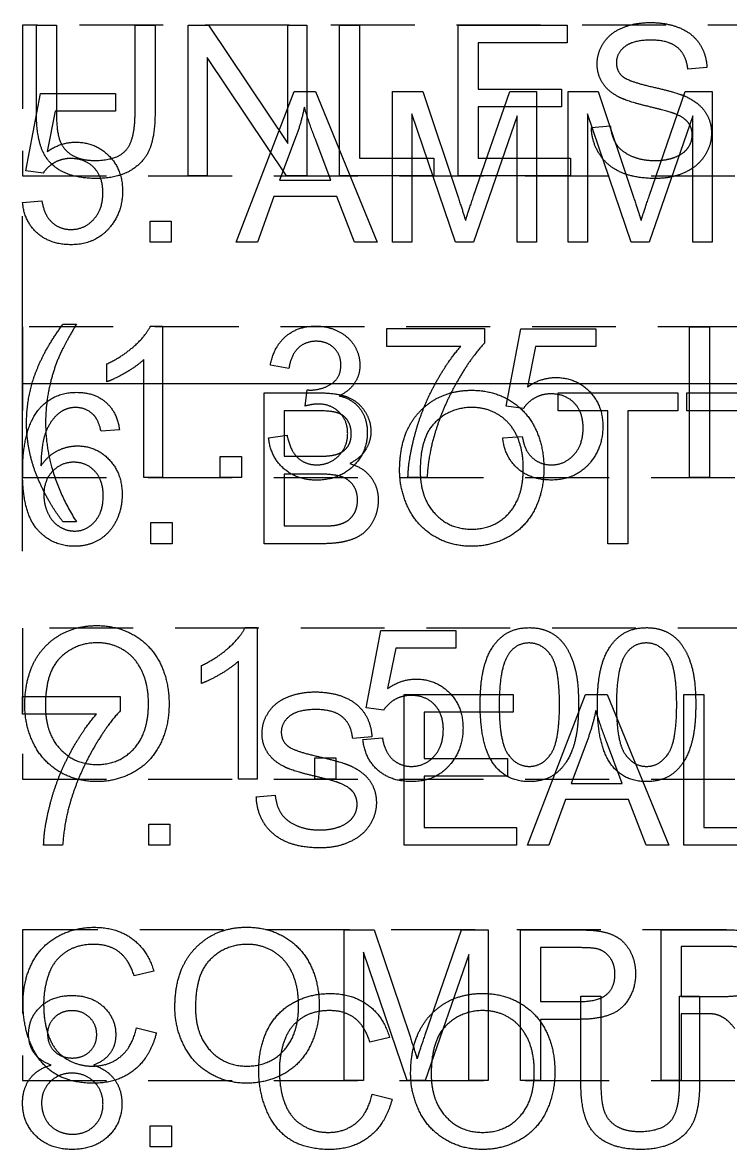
# Model space of a CAD drawing. Header units: millimetres. Extents: x 0 to 340, y 0 to 220.
# Drawn here: x 20 to 24.22, y 21.99 to 28.72 of the extents above; entities that cross this region are included whole.
import ezdxf

# ---------------------------------------------------------------- set-up
doc = ezdxf.new("R2010")
doc.units = ezdxf.units.MM
doc.linetypes.add('DASHED', pattern=[0.75, 0.5, -0.25])
doc.layers.get('0').update_dxf_attribs({"linetype": 'CONTINUOUS'})

msp = doc.modelspace()

# ---------------------------------------------------------------- linework, layer by layer
at = {"linetype": 'DASHED'}
for p, q in [((44.84, 28.7), (20, 28.7)), ((20, 28.7), (20, 27.8)), ((20, 27.8), (44.84, 27.8)), ((47.54, 26.9), (20, 26.9)), ((20, 26.9), (20, 26)), ((20, 26), (47.54, 26)), ((62.66, 25.1), (20, 25.1)), ((20, 25.1), (20, 24.2)), ((20, 24.2), (62.66, 24.2)), ((63.2, 23.3), (20, 23.3)), ((20, 23.3), (20, 22.4)), ((20, 22.4), (63.2, 22.4))]:
    msp.add_line(p, q, dxfattribs=at)
for p, q in [((20.0829, 28.18), (20.0829, 28.7)), ((20.0829, 28.7), (20.202, 28.7)), ((20.202, 28.7), (20.202, 28.1806)), ((20.6716, 28.7), (20.7907, 28.7)), ((20.6716, 28.1806), (20.6716, 28.7)), ((20.7907, 28.7), (20.7907, 28.18)), ((20.9878, 27.8), (20.9878, 28.7)), ((20.9878, 28.7), (21.11, 28.7)), ((21.11, 28.7), (21.5827, 27.9934)), ((21.5827, 27.9934), (21.5827, 28.7)), ((21.5827, 28.7), (21.6969, 28.7)), ((21.6969, 28.7), (21.6969, 27.8)), ((21.8921, 27.8), (21.8921, 28.7)), ((21.8921, 28.7), (22.0112, 28.7)), ((22.0112, 28.7), (22.0112, 27.9062)), ((22.5987, 27.8), (22.5987, 28.7)), ((22.5987, 28.7), (23.2495, 28.7)), ((23.2495, 28.7), (23.2495, 28.5938)), ((23.2495, 28.5938), (22.7178, 28.5938)), ((22.7178, 28.5938), (22.7178, 28.3181)), ((21.5747, 27.8), (21.102, 28.5072)), ((21.102, 28.5072), (21.102, 27.8)), ((24.0838, 28.4465), (23.9696, 28.4379)), ((22.7178, 28.3181), (23.2157, 28.3181)), ((23.2157, 28.3181), (23.2157, 28.2126)), ((20.0196, 27.8301), (20.1068, 28.2924)), ((20.1068, 28.2924), (20.5544, 28.2924)), ((20.5544, 28.2924), (20.5544, 28.1868)), ((21.2745, 27.4046), (21.6201, 28.3046)), ((21.6201, 28.3046), (21.7484, 28.3046)), ((21.7484, 28.3046), (22.1168, 27.4046)), ((22.2083, 27.4046), (22.2083, 28.3046)), ((22.2083, 28.3046), (22.3875, 28.3046)), ((22.3875, 28.3046), (22.6005, 27.6674)), ((22.6914, 27.6784), (22.9069, 28.3046)), ((22.9069, 28.3046), (23.0671, 28.3046)), ((23.0671, 28.3046), (23.0671, 27.4046)), ((23.2556, 27.4046), (23.2556, 28.3046)), ((23.2556, 28.3046), (23.4349, 28.3046)), ((23.4349, 28.3046), (23.6479, 27.6674)), ((23.7387, 27.6784), (23.9542, 28.3046)), ((23.9542, 28.3046), (24.1145, 28.3046)), ((24.1145, 28.3046), (24.1145, 27.4046)), ((20.1952, 28.1868), (20.1467, 27.9449)), ((20.5544, 28.1868), (20.1952, 28.1868)), ((23.2157, 28.2126), (22.7178, 28.2126)), ((22.7178, 28.2126), (22.7178, 27.9062)), ((22.5834, 27.4046), (22.3231, 28.1708)), ((22.3231, 28.1708), (22.3231, 27.4046)), ((22.9523, 28.1579), (22.6908, 27.4046)), ((22.9523, 27.4046), (22.9523, 28.1579)), ((23.6307, 27.4046), (23.3704, 28.1708)), ((23.3704, 28.1708), (23.3704, 27.4046)), ((23.9997, 28.1579), (23.7381, 27.4046)), ((23.9997, 27.4046), (23.9997, 28.1579)), ((23.3943, 28.0892), (23.5067, 28.099)), ((21.633, 28.0382), (21.5342, 27.7742)), ((21.8393, 27.7742), (21.7454, 28.0235)), ((22.0112, 27.9062), (22.4544, 27.9062)), ((22.4544, 27.9062), (22.4544, 27.8)), ((22.7178, 27.9062), (23.2703, 27.9062)), ((23.2703, 27.9062), (23.2703, 27.8)), ((20.1234, 27.8166), (20.0196, 27.8301)), ((21.102, 27.8), (20.9878, 27.8)), ((21.6969, 27.8), (21.5747, 27.8)), ((22.4544, 27.8), (21.8921, 27.8)), ((23.2703, 27.8), (22.5987, 27.8)), ((21.5342, 27.7742), (21.8393, 27.7742)), ((20, 27.6404), (20.116, 27.6502)), ((21.4998, 27.6772), (21.401, 27.4046)), ((21.8761, 27.6772), (21.4998, 27.6772)), ((21.9811, 27.4046), (21.8761, 27.6772)), ((20, 25.56), (20, 27.56)), ((20.7613, 27.4046), (20.7613, 27.5305)), ((20.7613, 27.5305), (20.8871, 27.5305)), ((20.8871, 27.5305), (20.8871, 27.4046)), ((20.8871, 27.4046), (20.7613, 27.4046)), ((21.401, 27.4046), (21.2745, 27.4046)), ((22.1168, 27.4046), (21.9811, 27.4046)), ((22.3231, 27.4046), (22.2083, 27.4046)), ((22.6908, 27.4046), (22.5834, 27.4046)), ((23.0671, 27.4046), (22.9523, 27.4046)), ((23.3704, 27.4046), (23.2556, 27.4046)), ((23.7381, 27.4046), (23.6307, 27.4046)), ((24.1145, 27.4046), (23.9997, 27.4046)), ((20.2419, 26.9153), (20.3211, 26.9153)), ((20.7637, 26.9037), (20.8349, 26.9037)), ((20.8349, 26.9037), (20.8349, 26)), ((22.1739, 26.7821), (22.1739, 26.8883)), ((22.1739, 26.8883), (22.7565, 26.8883)), ((22.7565, 26.8883), (22.7565, 26.8024)), ((22.8854, 26.4254), (22.9726, 26.8877)), ((22.9726, 26.8877), (23.4201, 26.8877)), ((23.4201, 26.8877), (23.4201, 26.7821)), ((23.9794, 26), (23.9794, 26.9)), ((23.9794, 26.9), (24.0985, 26.9)), ((24.0985, 26.9), (24.0985, 26)), ((22.6147, 26.7821), (22.1739, 26.7821)), ((23.061, 26.7821), (23.0125, 26.5402)), ((23.4201, 26.7821), (23.061, 26.7821)), ((20.7244, 26), (20.7244, 26.7042)), ((20.5034, 26.5709), (20.5034, 26.6778)), ((21.5894, 26.6508), (21.4789, 26.6704)), ((20, 26.56), (80, 26.56)), ((21.4427, 25.6046), (21.4427, 26.5046)), ((21.4427, 26.5046), (21.7804, 26.5046)), ((21.6858, 26.4261), (21.6981, 26.5231)), ((23.1967, 26.3984), (23.1967, 26.5046)), ((23.1967, 26.5046), (23.91, 26.5046)), ((23.91, 26.5046), (23.91, 26.3984)), ((23.9647, 26.3984), (23.9647, 26.5046)), ((23.9647, 26.5046), (24.678, 26.5046)), ((21.7417, 26.3984), (21.5618, 26.3984)), ((21.5618, 26.3984), (21.5618, 26.1265)), ((22.9892, 26.4119), (22.8854, 26.4254)), ((23.4932, 26.3984), (23.1967, 26.3984)), ((23.4932, 25.6046), (23.4932, 26.3984)), ((23.91, 26.3984), (23.6123, 26.3984)), ((23.6123, 26.3984), (23.6123, 25.6046)), ((24.2612, 26.3984), (23.9647, 26.3984)), ((20.5783, 26.2842), (20.4684, 26.2756)), ((21.4679, 26.2376), (21.5784, 26.2523)), ((22.8658, 26.2357), (22.9818, 26.2456)), ((21.1799, 26), (21.1799, 26.1259)), ((21.1799, 26.1259), (21.3058, 26.1259)), ((21.3058, 26.1259), (21.3058, 26)), ((21.5618, 26.1265), (21.7564, 26.1265)), ((20.8349, 26), (20.7244, 26)), ((21.3058, 26), (21.1799, 26)), ((21.7699, 26.0203), (21.5618, 26.0203)), ((21.5618, 26.0203), (21.5618, 25.7108)), ((22.4133, 26), (22.2997, 26)), ((24.0985, 26), (23.9794, 26)), ((20.3211, 25.7354), (20.2419, 25.7354)), ((20.7662, 25.6046), (20.7662, 25.7305)), ((20.7662, 25.7305), (20.892, 25.7305)), ((20.892, 25.7305), (20.892, 25.6046)), ((21.5618, 25.7108), (21.7859, 25.7108)), ((20.892, 25.6046), (20.7662, 25.6046)), ((21.7859, 25.6046), (21.4427, 25.6046)), ((23.6123, 25.6046), (23.4932, 25.6046)), ((21.3279, 25.1037), (21.3991, 25.1037)), ((21.3991, 25.1037), (21.3991, 24.2)), ((22.0511, 24.6254), (22.1383, 25.0877)), ((22.1383, 25.0877), (22.5858, 25.0877)), ((22.5858, 25.0877), (22.5858, 24.9821)), ((22.2267, 24.9821), (22.1782, 24.7402)), ((22.5858, 24.9821), (22.2267, 24.9821)), ((21.2886, 24.2), (21.2886, 24.9042)), ((21.0676, 24.7709), (21.0676, 24.8778)), ((20, 24.5868), (20, 24.693)), ((20, 24.693), (20.5826, 24.693)), ((20.5826, 24.693), (20.5826, 24.607)), ((22.2764, 23.8046), (22.2764, 24.7046)), ((22.2764, 24.7046), (22.9271, 24.7046)), ((22.9271, 24.7046), (22.9271, 24.5984)), ((23.0137, 23.8046), (23.3593, 24.7046)), ((23.3593, 24.7046), (23.4877, 24.7046)), ((23.4877, 24.7046), (23.856, 23.8046)), ((23.9462, 23.8046), (23.9462, 24.7046)), ((23.9462, 24.7046), (24.0653, 24.7046)), ((24.0653, 24.7046), (24.0653, 23.9108)), ((22.1548, 24.6119), (22.0511, 24.6254)), ((20.4408, 24.5868), (20, 24.5868)), ((22.9271, 24.5984), (22.3955, 24.5984)), ((22.3955, 24.5984), (22.3955, 24.3228)), ((22.0842, 24.4511), (21.9701, 24.4425)), ((22.0314, 24.4357), (22.1475, 24.4456)), ((23.3722, 24.4382), (23.2734, 24.1742)), ((23.5785, 24.1742), (23.4846, 24.4235)), ((21.7441, 24.2), (21.7441, 24.3259)), ((21.7441, 24.3259), (21.87, 24.3259)), ((21.87, 24.3259), (21.87, 24.2)), ((22.3955, 24.3228), (22.8934, 24.3228)), ((22.8934, 24.3228), (22.8934, 24.2172)), ((22.8934, 24.2172), (22.3955, 24.2172)), ((22.3955, 24.2172), (22.3955, 23.9108)), ((21.3991, 24.2), (21.2886, 24.2)), ((21.87, 24.2), (21.7441, 24.2)), ((23.2734, 24.1742), (23.5785, 24.1742)), ((21.3948, 24.0938), (21.5072, 24.1036)), ((23.239, 24.0772), (23.1402, 23.8046)), ((23.6153, 24.0772), (23.239, 24.0772)), ((23.7203, 23.8046), (23.6153, 24.0772)), ((20.7539, 23.8046), (20.7539, 23.9305)), ((20.7539, 23.9305), (20.8797, 23.9305)), ((20.8797, 23.9305), (20.8797, 23.8046)), ((22.3955, 23.9108), (22.948, 23.9108)), ((22.948, 23.9108), (22.948, 23.8046)), ((24.0653, 23.9108), (24.5086, 23.9108)), ((20.2394, 23.8046), (20.1259, 23.8046)), ((20.8797, 23.8046), (20.7539, 23.8046)), ((22.948, 23.8046), (22.2764, 23.8046)), ((23.1402, 23.8046), (23.0137, 23.8046)), ((23.856, 23.8046), (23.7203, 23.8046)), ((24.5086, 23.8046), (23.9462, 23.8046)), ((21.9197, 22.4), (21.9197, 23.3)), ((21.9197, 23.3), (22.099, 23.3)), ((22.099, 23.3), (22.312, 22.6628)), ((22.4029, 22.6738), (22.6183, 23.3)), ((22.6183, 23.3), (22.7786, 23.3)), ((22.7786, 23.3), (22.7786, 22.4)), ((22.9707, 22.4), (22.9707, 23.3)), ((22.9707, 23.3), (23.3102, 23.3)), ((23.8112, 22.4), (23.8112, 23.3)), ((23.8112, 23.3), (24.2102, 23.3)), ((22.2948, 22.4), (22.0345, 23.1662)), ((22.0345, 23.1662), (22.0345, 22.4)), ((22.6638, 23.1533), (22.4023, 22.4)), ((22.6638, 22.4), (22.6638, 23.1533)), ((23.3201, 23.1938), (23.0898, 23.1938)), ((23.0898, 23.1938), (23.0898, 22.8721)), ((24.2151, 23.2005), (23.9303, 23.2005)), ((23.9303, 23.2005), (23.9303, 22.9028)), ((20.7834, 23.0532), (20.6661, 23.0256)), ((23.0898, 22.8721), (23.3225, 22.8721)), ((23.3317, 22.3847), (23.3317, 22.9046)), ((23.3317, 22.9046), (23.4508, 22.9046)), ((23.4508, 22.9046), (23.4508, 22.3853)), ((23.9205, 22.9046), (24.0396, 22.9046)), ((23.9205, 22.3853), (23.9205, 22.9046)), ((23.9303, 22.9028), (24.1863, 22.9028)), ((24.0396, 22.9046), (24.0396, 22.3847)), ((23.3207, 22.7659), (23.0898, 22.7659)), ((23.0898, 22.7659), (23.0898, 22.4)), ((24.0684, 22.7997), (23.9303, 22.7997)), ((23.9303, 22.7997), (23.9303, 22.4)), ((20.6796, 22.7156), (20.7987, 22.6855)), ((22.1898, 22.6578), (22.0726, 22.6302)), ((22.0345, 22.4), (21.9197, 22.4)), ((22.4023, 22.4), (22.2948, 22.4)), ((22.7786, 22.4), (22.6638, 22.4)), ((23.0898, 22.4), (22.9707, 22.4)), ((23.9303, 22.4), (23.8112, 22.4)), ((22.0861, 22.3202), (22.2052, 22.2901)), ((20.7625, 22.0046), (20.7625, 22.1305)), ((20.7625, 22.1305), (20.8883, 22.1305)), ((20.8883, 22.1305), (20.8883, 22.0046)), ((20.8883, 22.0046), (20.7625, 22.0046))]:
    msp.add_line(p, q)
for points in [[(23.4674, 28.5947), (23.5061, 28.654), (23.5804, 28.6847)], [(23.5804, 28.6847), (23.6546, 28.7153), (23.7455, 28.7153)], [(23.7455, 28.7153), (23.8456, 28.7153), (23.922, 28.6831)], [(23.922, 28.6831), (23.9984, 28.6509), (24.0396, 28.5883)], [(23.4287, 28.4673), (23.4287, 28.5355), (23.4674, 28.5947)], [(23.7504, 28.6104), (23.6424, 28.6104), (23.5929, 28.5708)], [(23.9073, 28.5668), (23.8542, 28.6104), (23.7504, 28.6104)], [(24.0396, 28.5883), (24.0807, 28.5256), (24.0838, 28.4465)], [(23.5929, 28.5708), (23.5435, 28.5312), (23.5435, 28.4753)], [(23.9696, 28.4379), (23.9604, 28.5232), (23.9073, 28.5668)], [(23.4603, 28.3553), (23.4287, 28.4053), (23.4287, 28.4673)], [(23.5435, 28.4753), (23.5435, 28.4268), (23.5785, 28.3955)], [(23.5785, 28.3955), (23.6129, 28.3642), (23.7581, 28.3313)], [(23.5564, 28.2715), (23.492, 28.3053), (23.4603, 28.3553)], [(23.7581, 28.3313), (23.9033, 28.2985), (23.9573, 28.2739)], [(23.7302, 28.2153), (23.6061, 28.2451), (23.5564, 28.2715)], [(23.9573, 28.2739), (24.0359, 28.2377), (24.0733, 28.1822)], [(21.6815, 28.2101), (21.6643, 28.1235), (21.633, 28.0382)], [(21.7454, 28.0235), (21.7024, 28.137), (21.6815, 28.2101)], [(23.8904, 28.1714), (23.8542, 28.1855), (23.7302, 28.2153)], [(20.1173, 27.9544), (20.0829, 28.037), (20.0829, 28.18)], [(20.202, 28.1806), (20.202, 28.0634), (20.2238, 28.0078)], [(20.6158, 27.9516), (20.6716, 28.0112), (20.6716, 28.1806)], [(20.7907, 28.18), (20.7907, 28.0443), (20.76, 27.9645)], [(23.9714, 28.1183), (23.9469, 28.1499), (23.8904, 28.1714)], [(23.996, 28.0443), (23.996, 28.0867), (23.9714, 28.1183)], [(24.0733, 28.1822), (24.1108, 28.1266), (24.1108, 28.0542)], [(23.4438, 27.9274), (23.3968, 27.9989), (23.3943, 28.0892)], [(23.5067, 28.099), (23.5147, 28.0314), (23.5438, 27.9882)], [(24.1108, 28.0542), (24.1108, 27.9823), (24.0696, 27.9188)], [(20.1467, 27.9449), (20.2278, 28.0014), (20.3168, 28.0014)], [(20.2238, 28.0078), (20.2456, 27.9523), (20.2987, 27.9222)], [(20.3168, 28.0014), (20.4347, 28.0014), (20.5157, 27.9197)], [(23.5438, 27.9882), (23.573, 27.9449), (23.6344, 27.9182)], [(23.9705, 27.9673), (23.996, 28.0026), (23.996, 28.0443)], [(20.2321, 27.8282), (20.1516, 27.8718), (20.1173, 27.9544)], [(20.2987, 27.9222), (20.3518, 27.8921), (20.4285, 27.8921)], [(20.4285, 27.8921), (20.5599, 27.8921), (20.6158, 27.9516)], [(20.5157, 27.9197), (20.5967, 27.8381), (20.5967, 27.7098)], [(20.76, 27.9645), (20.7293, 27.8847), (20.6492, 27.8347)], [(23.5733, 27.8203), (23.4907, 27.8559), (23.4438, 27.9274)], [(23.6344, 27.9182), (23.6958, 27.8915), (23.7725, 27.8915)], [(23.8928, 27.9117), (23.945, 27.932), (23.9705, 27.9673)], [(24.0696, 27.9188), (24.0285, 27.8553), (23.9515, 27.82)], [(20.1909, 27.8795), (20.148, 27.8553), (20.1234, 27.8166)], [(20.2873, 27.9038), (20.2339, 27.9038), (20.1909, 27.8795)], [(20.4264, 27.8491), (20.3733, 27.9038), (20.2873, 27.9038)], [(20.4795, 27.6999), (20.4795, 27.7945), (20.4264, 27.8491)], [(23.7725, 27.8915), (23.8407, 27.8915), (23.8928, 27.9117)], [(20.4389, 27.7847), (20.3125, 27.7847), (20.2321, 27.8282)], [(20.6492, 27.8347), (20.5691, 27.7847), (20.4389, 27.7847)], [(23.778, 27.7847), (23.6559, 27.7847), (23.5733, 27.8203)], [(23.9515, 27.82), (23.8744, 27.7847), (23.778, 27.7847)], [(20.116, 27.6502), (20.1289, 27.5655), (20.1759, 27.5228)], [(20.4242, 27.5403), (20.4795, 27.6005), (20.4795, 27.6999)], [(20.5967, 27.7098), (20.5967, 27.5876), (20.5255, 27.4986)], [(22.6005, 27.6674), (22.63, 27.5784), (22.6435, 27.5342)], [(22.6435, 27.5342), (22.6589, 27.5833), (22.6914, 27.6784)], [(23.6479, 27.6674), (23.6774, 27.5784), (23.6909, 27.5342)], [(23.6909, 27.5342), (23.7062, 27.5833), (23.7387, 27.6784)], [(20.0887, 27.458), (20.0111, 27.5268), (20, 27.6404)], [(20.1759, 27.5228), (20.2229, 27.4802), (20.2892, 27.4802)], [(20.2892, 27.4802), (20.369, 27.4802), (20.4242, 27.5403)], [(20.2892, 27.3893), (20.1664, 27.3893), (20.0887, 27.458)], [(20.5255, 27.4986), (20.4389, 27.3893), (20.2892, 27.3893)], [(20.0712, 26.6059), (20.1265, 26.7613), (20.2419, 26.9153)], [(20.3211, 26.9153), (20.2468, 26.7877), (20.2229, 26.733)], [(20.6655, 26.7834), (20.7349, 26.8454), (20.7637, 26.9037)], [(21.4789, 26.6704), (21.4992, 26.7815), (21.571, 26.8426)], [(21.571, 26.8426), (21.6428, 26.9037), (21.7497, 26.9037)], [(21.7497, 26.9037), (21.8233, 26.9037), (21.8853, 26.8721)], [(21.8853, 26.8721), (21.9473, 26.8405), (21.9802, 26.7858)], [(20.5034, 26.6778), (20.5961, 26.7214), (20.6655, 26.7834)], [(21.6447, 26.7723), (21.6017, 26.7318), (21.5894, 26.6508)], [(21.7521, 26.8128), (21.6877, 26.8128), (21.6447, 26.7723)], [(21.8583, 26.7729), (21.8172, 26.8128), (21.7521, 26.8128)], [(21.8995, 26.6722), (21.8995, 26.733), (21.8583, 26.7729)], [(21.9802, 26.7858), (22.013, 26.7312), (22.013, 26.6698)], [(22.456, 26.5467), (22.5306, 26.6864), (22.6147, 26.7821)], [(22.7565, 26.8024), (22.6705, 26.7109), (22.5861, 26.5593)], [(20.2229, 26.733), (20.1854, 26.6483), (20.1639, 26.5562)], [(20.7244, 26.7042), (20.6845, 26.6661), (20.6197, 26.628)], [(21.843, 26.5587), (21.8995, 26.5955), (21.8995, 26.6722)], [(22.013, 26.6698), (22.013, 26.6115), (21.9817, 26.5636)], [(20.0239, 26.326), (20.0239, 26.4721), (20.0712, 26.6059)], [(20.6197, 26.628), (20.555, 26.59), (20.5034, 26.5709)], [(23.0125, 26.5402), (23.0935, 26.5967), (23.1825, 26.5967)], [(23.1825, 26.5967), (23.3004, 26.5967), (23.3814, 26.5151)], [(20.0964, 26.4052), (20.1805, 26.5083), (20.3229, 26.5083)], [(20.1639, 26.5562), (20.1375, 26.4414), (20.1375, 26.3254)], [(20.3229, 26.5083), (20.4291, 26.5083), (20.497, 26.4488)], [(21.6981, 26.5231), (21.7091, 26.5218), (21.7159, 26.5218)], [(21.7159, 26.5218), (21.7865, 26.5218), (21.843, 26.5587)], [(21.7804, 26.5046), (21.8835, 26.5046), (21.9458, 26.4773)], [(21.9817, 26.5636), (21.9504, 26.5157), (21.889, 26.4874)], [(22.3415, 26.2566), (22.3814, 26.407), (22.456, 26.5467)], [(22.3703, 26.3938), (22.4907, 26.5206), (22.681, 26.5206)], [(22.5861, 26.5593), (22.5017, 26.4076), (22.4557, 26.2474)], [(22.681, 26.5206), (22.8056, 26.5206), (22.9057, 26.4611)], [(23.3814, 26.5151), (23.4625, 26.4334), (23.4625, 26.3051)], [(20.497, 26.4488), (20.5648, 26.3892), (20.5783, 26.2842)], [(21.7638, 26.4383), (21.7325, 26.4383), (21.6858, 26.4261)], [(21.8902, 26.3889), (21.8405, 26.4383), (21.7638, 26.4383)], [(21.889, 26.4874), (21.9688, 26.469), (22.013, 26.411)], [(21.9458, 26.4773), (22.0081, 26.45), (22.0434, 26.3932)], [(22.9057, 26.4611), (23.0057, 26.4015), (23.0582, 26.295)], [(23.0567, 26.4749), (23.0137, 26.4506), (22.9892, 26.4119)], [(23.1531, 26.4991), (23.0997, 26.4991), (23.0567, 26.4749)], [(23.2921, 26.4445), (23.239, 26.4991), (23.1531, 26.4991)], [(23.3452, 26.2953), (23.3452, 26.3898), (23.2921, 26.4445)], [(20, 26.0258), (20, 26.2867), (20.0964, 26.4052)], [(20.2235, 26.388), (20.1713, 26.3499), (20.1412, 26.2769)], [(20.3162, 26.4175), (20.2634, 26.4175), (20.2235, 26.388)], [(20.4267, 26.3702), (20.3819, 26.4175), (20.3162, 26.4175)], [(20.4684, 26.2756), (20.4537, 26.3407), (20.4267, 26.3702)], [(21.8786, 26.3858), (21.8387, 26.3984), (21.7417, 26.3984)], [(21.94, 26.3392), (21.9185, 26.3733), (21.8786, 26.3858)], [(21.94, 26.2634), (21.94, 26.3395), (21.8902, 26.3889)], [(22.013, 26.411), (22.0572, 26.353), (22.0572, 26.2658)], [(22.0434, 26.3932), (22.0787, 26.3364), (22.0787, 26.2744)], [(22.25, 26.043), (22.25, 26.2671), (22.3703, 26.3938)], [(22.6816, 26.4181), (22.5551, 26.4181), (22.4639, 26.3312)], [(22.8421, 26.373), (22.7706, 26.4181), (22.6816, 26.4181)], [(22.9508, 26.2459), (22.9136, 26.3278), (22.8421, 26.373)], [(20.0872, 26.0055), (20.0239, 26.1602), (20.0239, 26.326)], [(20.1375, 26.3254), (20.1375, 26.0301), (20.3211, 25.7354)], [(21.9615, 26.2603), (21.9615, 26.3051), (21.94, 26.3392)], [(22.4639, 26.3312), (22.3728, 26.2443), (22.3728, 26.0411)], [(23.4625, 26.3051), (23.4625, 26.1829), (23.3913, 26.0939)], [(20.1412, 26.2769), (20.1111, 26.2038), (20.1099, 26.0688)], [(21.5572, 26.0546), (21.4789, 26.1252), (21.4679, 26.2376)], [(21.5784, 26.2523), (21.5974, 26.1584), (21.6431, 26.117)], [(21.8863, 26.1295), (21.94, 26.1836), (21.94, 26.2634)], [(21.9384, 26.1817), (21.9615, 26.213), (21.9615, 26.2603)], [(22.0572, 26.2658), (22.0572, 26.148), (21.9713, 26.066)], [(22.0787, 26.2744), (22.0787, 26.2167), (22.0474, 26.1658)], [(22.2997, 26), (22.3016, 26.1062), (22.3415, 26.2566)], [(22.4557, 26.2474), (22.4225, 26.1344), (22.4133, 26)], [(22.9545, 26.0534), (22.8768, 26.1222), (22.8658, 26.2357)], [(22.9879, 26.054), (22.9879, 26.1639), (22.9508, 26.2459)], [(22.9818, 26.2456), (22.9947, 26.1608), (23.0416, 26.1182)], [(23.0582, 26.295), (23.1107, 26.1885), (23.1107, 26.0534)], [(23.29, 26.1357), (23.3452, 26.1958), (23.3452, 26.2953)], [(20.2075, 26.159), (20.2652, 26.1885), (20.3284, 26.1885)], [(20.3284, 26.1885), (20.4389, 26.1885), (20.5166, 26.1071)], [(21.87, 26.1369), (21.9154, 26.1504), (21.9384, 26.1817)], [(22.0474, 26.1658), (22.0161, 26.1148), (21.9529, 26.0835)], [(20.1099, 26.0688), (20.1498, 26.1295), (20.2075, 26.159)], [(20.5166, 26.1071), (20.5943, 26.0258), (20.5943, 25.8969)], [(21.6431, 26.117), (21.6889, 26.0755), (21.7546, 26.0755)], [(21.7546, 26.0755), (21.8325, 26.0755), (21.8863, 26.1295)], [(21.7564, 26.1265), (21.8356, 26.1265), (21.87, 26.1369)], [(23.0416, 26.1182), (23.0886, 26.0755), (23.1549, 26.0755)], [(23.1549, 26.0755), (23.2347, 26.0755), (23.29, 26.1357)], [(20.1793, 26.0371), (20.1271, 25.9834), (20.1271, 25.8962)], [(20.3063, 26.0909), (20.2314, 26.0909), (20.1793, 26.0371)], [(20.4316, 26.0371), (20.3819, 26.0909), (20.3063, 26.0909)], [(20.4813, 25.8901), (20.4813, 25.9834), (20.4316, 26.0371)], [(21.754, 25.984), (21.6355, 25.984), (21.5572, 26.0546)], [(21.9713, 26.066), (21.8853, 25.984), (21.754, 25.984)], [(21.9529, 26.0835), (22.0345, 26.0595), (22.0784, 26.0018)], [(22.3016, 25.8183), (22.25, 25.9245), (22.25, 26.043)], [(22.3728, 26.0411), (22.3728, 25.8784), (22.4603, 25.7848)], [(22.9011, 25.7857), (22.9879, 25.8803), (22.9879, 26.054)], [(23.1549, 25.9847), (23.0321, 25.9847), (22.9545, 26.0534)], [(23.1107, 26.0534), (23.1107, 25.9165), (23.0555, 25.8085)], [(23.3913, 26.0939), (23.3047, 25.9847), (23.1549, 25.9847)], [(20.0872, 25.6909), (20, 25.7925), (20, 26.0258)], [(20.2419, 25.7354), (20.1504, 25.8508), (20.0872, 26.0055)], [(21.9016, 26.0052), (21.8559, 26.0203), (21.7699, 26.0203)], [(21.9731, 25.953), (21.9473, 25.9902), (21.9016, 26.0052)], [(22.0784, 26.0018), (22.1223, 25.9441), (22.1223, 25.8656)], [(20.1271, 25.8962), (20.1271, 25.8392), (20.1513, 25.787)], [(20.5943, 25.8969), (20.5943, 25.8121), (20.5577, 25.7394)], [(21.9989, 25.8656), (21.9989, 25.9159), (21.9731, 25.953)], [(20.431, 25.7366), (20.4813, 25.7931), (20.4813, 25.8901)], [(21.9811, 25.7897), (21.9989, 25.8226), (21.9989, 25.8656)], [(22.1223, 25.8656), (22.1223, 25.8023), (22.0956, 25.748)], [(20.1513, 25.787), (20.1756, 25.7348), (20.2192, 25.7075)], [(21.9357, 25.7397), (21.9633, 25.7569), (21.9811, 25.7897)], [(22.4532, 25.6507), (22.3531, 25.7121), (22.3016, 25.8183)], [(22.4603, 25.7848), (22.5477, 25.6912), (22.6797, 25.6912)], [(22.6797, 25.6912), (22.8142, 25.6912), (22.9011, 25.7857)], [(23.0555, 25.8085), (23.0002, 25.7004), (22.8989, 25.6449)], [(20.2192, 25.7075), (20.2628, 25.6802), (20.3106, 25.6802)], [(20.3106, 25.6802), (20.3806, 25.6802), (20.431, 25.7366)], [(20.5577, 25.7394), (20.5212, 25.6666), (20.4574, 25.628)], [(21.7859, 25.7108), (21.8436, 25.7108), (21.8669, 25.7151)], [(21.8669, 25.7151), (21.908, 25.7225), (21.9357, 25.7397)], [(22.0956, 25.748), (22.0689, 25.6937), (22.0296, 25.6642)], [(20.3125, 25.5893), (20.1744, 25.5893), (20.0872, 25.6909)], [(20.4574, 25.628), (20.3935, 25.5893), (20.3125, 25.5893)], [(22.0296, 25.6642), (21.9903, 25.6347), (21.9311, 25.6197)], [(22.6804, 25.5893), (22.5533, 25.5893), (22.4532, 25.6507)], [(22.8989, 25.6449), (22.7976, 25.5893), (22.6804, 25.5893)], [(21.9311, 25.6197), (21.8718, 25.6046), (21.7859, 25.6046)], [(20.1338, 24.9892), (20.2542, 25.116), (20.4445, 25.116)], [(20.4445, 25.116), (20.5691, 25.116), (20.6692, 25.0564)], [(21.2297, 24.9834), (21.299, 25.0454), (21.3279, 25.1037)], [(22.8612, 25.0509), (22.9259, 25.1037), (23.0241, 25.1037)], [(23.0241, 25.1037), (23.0966, 25.1037), (23.1512, 25.0745)], [(23.5604, 25.0509), (23.6252, 25.1037), (23.7234, 25.1037)], [(23.7234, 25.1037), (23.7958, 25.1037), (23.8505, 25.0745)], [(20.6692, 25.0564), (20.7692, 24.9969), (20.8217, 24.8903)], [(22.7635, 24.9008), (22.7964, 24.9981), (22.8612, 25.0509)], [(23.1512, 25.0745), (23.2059, 25.0454), (23.2415, 24.9904)], [(23.4628, 24.9008), (23.4956, 24.9981), (23.5604, 25.0509)], [(23.8505, 25.0745), (23.9051, 25.0454), (23.9407, 24.9904)], [(20.0135, 24.6383), (20.0135, 24.8624), (20.1338, 24.9892)], [(20.4451, 25.0134), (20.3186, 25.0134), (20.2275, 24.9266)], [(20.6056, 24.9683), (20.5341, 25.0134), (20.4451, 25.0134)], [(20.7143, 24.8412), (20.6771, 24.9232), (20.6056, 24.9683)], [(21.0676, 24.8778), (21.1603, 24.9214), (21.2297, 24.9834)], [(23.0229, 25.0122), (22.9468, 25.0122), (22.9014, 24.9477)], [(23.1521, 24.9392), (23.1003, 25.0122), (23.0229, 25.0122)], [(23.2415, 24.9904), (23.2771, 24.9355), (23.2973, 24.8566)], [(23.7222, 25.0122), (23.646, 25.0122), (23.6006, 24.9477)], [(23.8514, 24.9392), (23.7995, 25.0122), (23.7222, 25.0122)], [(23.9407, 24.9904), (23.9763, 24.9355), (23.9966, 24.8566)], [(20.2275, 24.9266), (20.1363, 24.8397), (20.1363, 24.6365)], [(20.8217, 24.8903), (20.8742, 24.7838), (20.8742, 24.6488)], [(21.2886, 24.9042), (21.2487, 24.8661), (21.1839, 24.828)], [(22.7307, 24.6439), (22.7307, 24.8035), (22.7635, 24.9008)], [(22.9014, 24.9477), (22.8443, 24.8655), (22.8443, 24.6439)], [(23.204, 24.6439), (23.204, 24.8661), (23.1521, 24.9392)], [(23.4299, 24.6439), (23.4299, 24.8035), (23.4628, 24.9008)], [(23.6006, 24.9477), (23.5435, 24.8655), (23.5435, 24.6439)], [(23.9033, 24.6439), (23.9033, 24.8661), (23.8514, 24.9392)], [(20.7514, 24.6494), (20.7514, 24.7593), (20.7143, 24.8412)], [(21.1839, 24.828), (21.1192, 24.79), (21.0676, 24.7709)], [(23.2973, 24.8566), (23.3176, 24.7777), (23.3176, 24.6439)], [(23.9966, 24.8566), (24.0168, 24.7777), (24.0168, 24.6439)], [(22.1782, 24.7402), (22.2592, 24.7967), (22.3482, 24.7967)], [(22.3482, 24.7967), (22.4661, 24.7967), (22.5471, 24.7151)], [(21.4679, 24.5994), (21.5065, 24.6586), (21.5808, 24.6893)], [(21.5808, 24.6893), (21.6551, 24.72), (21.746, 24.72)], [(21.746, 24.72), (21.846, 24.72), (21.9225, 24.6878)], [(21.9225, 24.6878), (21.9989, 24.6555), (22.04, 24.5929)], [(22.3188, 24.6991), (22.2653, 24.6991), (22.2224, 24.6749)], [(22.4578, 24.6445), (22.4047, 24.6991), (22.3188, 24.6991)], [(22.5471, 24.7151), (22.6282, 24.6334), (22.6282, 24.5051)], [(20.0651, 24.4136), (20.0135, 24.5198), (20.0135, 24.6383)], [(20.1363, 24.6365), (20.1363, 24.4738), (20.2238, 24.3802)], [(20.6646, 24.3811), (20.7514, 24.4756), (20.7514, 24.6494)], [(20.8742, 24.6488), (20.8742, 24.5119), (20.819, 24.4038)], [(22.2224, 24.6749), (22.1794, 24.6506), (22.1548, 24.6119)], [(22.5109, 24.4953), (22.5109, 24.5898), (22.4578, 24.6445)], [(22.8197, 24.278), (22.7307, 24.3903), (22.7307, 24.6439)], [(22.8443, 24.6439), (22.8443, 24.4222), (22.8961, 24.3489)], [(23.1521, 24.3492), (23.204, 24.4229), (23.204, 24.6439)], [(23.3176, 24.6439), (23.3176, 24.4855), (23.2851, 24.3882)], [(23.519, 24.278), (23.4299, 24.3903), (23.4299, 24.6439)], [(23.5435, 24.6439), (23.5435, 24.4222), (23.5954, 24.3489)], [(23.8514, 24.3492), (23.9033, 24.4229), (23.9033, 24.6439)], [(24.0168, 24.6439), (24.0168, 24.4855), (23.9843, 24.3882)], [(20.2821, 24.3513), (20.3567, 24.491), (20.4408, 24.5868)], [(20.5826, 24.607), (20.4967, 24.5156), (20.4122, 24.3639)], [(21.4292, 24.472), (21.4292, 24.5401), (21.4679, 24.5994)], [(21.5934, 24.5754), (21.544, 24.5358), (21.544, 24.4799)], [(21.7509, 24.615), (21.6428, 24.615), (21.5934, 24.5754)], [(21.9077, 24.5714), (21.8546, 24.615), (21.7509, 24.615)], [(21.9701, 24.4425), (21.9608, 24.5278), (21.9077, 24.5714)], [(22.04, 24.5929), (22.0812, 24.5303), (22.0842, 24.4511)], [(23.4207, 24.6101), (23.4035, 24.5235), (23.3722, 24.4382)], [(23.4846, 24.4235), (23.4416, 24.537), (23.4207, 24.6101)], [(22.4557, 24.3357), (22.5109, 24.3958), (22.5109, 24.4953)], [(22.6282, 24.5051), (22.6282, 24.3829), (22.557, 24.2939)], [(21.4608, 24.3599), (21.4292, 24.41), (21.4292, 24.472)], [(21.544, 24.4799), (21.544, 24.4314), (21.579, 24.4001)], [(22.1202, 24.2534), (22.0425, 24.3222), (22.0314, 24.4357)], [(22.1475, 24.4456), (22.1604, 24.3608), (22.2073, 24.3182)], [(20.2167, 24.246), (20.1166, 24.3074), (20.0651, 24.4136)], [(20.1676, 24.0613), (20.2075, 24.2117), (20.2821, 24.3513)], [(20.2238, 24.3802), (20.3113, 24.2866), (20.4432, 24.2866)], [(20.4122, 24.3639), (20.3278, 24.2123), (20.2818, 24.052)], [(20.4432, 24.2866), (20.5777, 24.2866), (20.6646, 24.3811)], [(20.819, 24.4038), (20.7637, 24.2958), (20.6624, 24.2402)], [(21.5569, 24.2761), (21.4924, 24.3099), (21.4608, 24.3599)], [(21.579, 24.4001), (21.6134, 24.3688), (21.7586, 24.336)], [(22.8961, 24.3489), (22.948, 24.2755), (23.0241, 24.2755)], [(23.0241, 24.2755), (23.1003, 24.2755), (23.1521, 24.3492)], [(23.2851, 24.3882), (23.2525, 24.2909), (23.1878, 24.2378)], [(23.5954, 24.3489), (23.6473, 24.2755), (23.7234, 24.2755)], [(23.7234, 24.2755), (23.7995, 24.2755), (23.8514, 24.3492)], [(23.9843, 24.3882), (23.9518, 24.2909), (23.887, 24.2378)], [(21.7586, 24.336), (21.9038, 24.3031), (21.9578, 24.2786)], [(22.2073, 24.3182), (22.2543, 24.2755), (22.3206, 24.2755)], [(22.3206, 24.2755), (22.4004, 24.2755), (22.4557, 24.3357)], [(22.557, 24.2939), (22.4704, 24.1847), (22.3206, 24.1847)], [(20.4439, 24.1847), (20.3168, 24.1847), (20.2167, 24.246)], [(20.6624, 24.2402), (20.5611, 24.1847), (20.4439, 24.1847)], [(21.7306, 24.22), (21.6066, 24.2497), (21.5569, 24.2761)], [(21.8909, 24.1761), (21.8546, 24.1902), (21.7306, 24.22)], [(21.9578, 24.2786), (22.0364, 24.2424), (22.0738, 24.1868)], [(22.3206, 24.1847), (22.1978, 24.1847), (22.1202, 24.2534)], [(23.0241, 24.1847), (22.894, 24.1847), (22.8197, 24.278)], [(23.1878, 24.2378), (23.123, 24.1847), (23.0241, 24.1847)], [(23.7234, 24.1847), (23.5932, 24.1847), (23.519, 24.278)], [(23.887, 24.2378), (23.8222, 24.1847), (23.7234, 24.1847)], [(21.9719, 24.123), (21.9473, 24.1546), (21.8909, 24.1761)], [(22.0738, 24.1868), (22.1113, 24.1312), (22.1113, 24.0588)], [(21.4442, 23.932), (21.3973, 24.0035), (21.3948, 24.0938)], [(21.5072, 24.1036), (21.5151, 24.0361), (21.5443, 23.9928)], [(21.9965, 24.049), (21.9965, 24.0913), (21.9719, 24.123)], [(20.1259, 23.8046), (20.1277, 23.9108), (20.1676, 24.0613)], [(20.2818, 24.052), (20.2486, 23.9391), (20.2394, 23.8046)], [(21.971, 23.9719), (21.9965, 24.0072), (21.9965, 24.049)], [(22.1113, 24.0588), (22.1113, 23.987), (22.0701, 23.9234)], [(21.5443, 23.9928), (21.5735, 23.9495), (21.6349, 23.9228)], [(21.8933, 23.9164), (21.9455, 23.9366), (21.971, 23.9719)], [(21.5738, 23.8249), (21.4912, 23.8605), (21.4442, 23.932)], [(21.6349, 23.9228), (21.6962, 23.8961), (21.773, 23.8961)], [(21.773, 23.8961), (21.8411, 23.8961), (21.8933, 23.9164)], [(22.0701, 23.9234), (22.029, 23.8599), (21.9519, 23.8246)], [(21.7785, 23.7893), (21.6563, 23.7893), (21.5738, 23.8249)], [(21.9519, 23.8246), (21.8749, 23.7893), (21.7785, 23.7893)], [(20.2097, 23.261), (20.3088, 23.3153), (20.4279, 23.3153)], [(20.4279, 23.3153), (20.563, 23.3153), (20.655, 23.2466)], [(21.0295, 23.1892), (21.1499, 23.316), (21.3402, 23.316)], [(21.3402, 23.316), (21.4648, 23.316), (21.5649, 23.2564)], [(23.3102, 23.3), (23.3999, 23.3), (23.4471, 23.2914)], [(23.4471, 23.2914), (23.5134, 23.2804), (23.5583, 23.2494)], [(24.2102, 23.3), (24.3306, 23.3), (24.3932, 23.2758)], [(20.0568, 23.102), (20.1105, 23.2067), (20.2097, 23.261)], [(20.4254, 23.2134), (20.3217, 23.2134), (20.252, 23.1637)], [(20.5752, 23.1686), (20.5157, 23.2134), (20.4254, 23.2134)], [(20.655, 23.2466), (20.7471, 23.1778), (20.7834, 23.0532)], [(21.3408, 23.2134), (21.2143, 23.2134), (21.1232, 23.1266)], [(21.5013, 23.1683), (21.4298, 23.2134), (21.3408, 23.2134)], [(21.5649, 23.2564), (21.6649, 23.1969), (21.7174, 23.0903)], [(23.5583, 23.2494), (23.6031, 23.2183), (23.6304, 23.1625)], [(20.252, 23.1637), (20.1823, 23.114), (20.1541, 23.0302)], [(20.6661, 23.0256), (20.6348, 23.1238), (20.5752, 23.1686)], [(20.9092, 22.8383), (20.9092, 23.0624), (21.0295, 23.1892)], [(21.61, 23.0412), (21.5729, 23.1232), (21.5013, 23.1683)], [(23.4312, 23.1858), (23.4011, 23.1938), (23.3201, 23.1938)], [(23.5064, 23.1327), (23.4778, 23.1729), (23.4312, 23.1858)], [(23.6304, 23.1625), (23.6577, 23.1066), (23.6577, 23.0397)], [(24.3616, 23.1594), (24.3152, 23.2005), (24.2151, 23.2005)], [(20.0031, 22.8568), (20.0031, 22.9973), (20.0568, 23.102)], [(21.1232, 23.1266), (21.032, 23.0397), (21.032, 22.8365)], [(21.7174, 23.0903), (21.7699, 22.9838), (21.7699, 22.8488)], [(23.5349, 23.036), (23.5349, 23.0925), (23.5064, 23.1327)], [(20.1541, 23.0302), (20.1259, 22.9464), (20.1259, 22.8574)], [(21.6471, 22.8494), (21.6471, 22.9593), (21.61, 23.0412)], [(23.4864, 22.9151), (23.5349, 22.958), (23.5349, 23.036)], [(23.6577, 23.0397), (23.6577, 22.9249), (23.5847, 22.8454)], [(20.1068, 22.8414), (20.1774, 22.9083), (20.2947, 22.9083)], [(20.2947, 22.9083), (20.4126, 22.9083), (20.4844, 22.8399)], [(21.6161, 22.8657), (21.7153, 22.92), (21.8344, 22.92)], [(21.8344, 22.92), (21.9694, 22.92), (22.0615, 22.8512)], [(22.436, 22.7938), (22.5563, 22.9206), (22.7467, 22.9206)], [(22.7467, 22.9206), (22.8713, 22.9206), (22.9714, 22.8611)], [(23.3225, 22.8721), (23.4379, 22.8721), (23.4864, 22.9151)], [(24.1863, 22.9028), (24.2679, 22.9028), (24.314, 22.9197)], [(20.0506, 22.6155), (20.0031, 22.7278), (20.0031, 22.8568)], [(20.0362, 22.6763), (20.0362, 22.7745), (20.1068, 22.8414)], [(20.1259, 22.8574), (20.1259, 22.7426), (20.1593, 22.6569)], [(20.2959, 22.8175), (20.2327, 22.8175), (20.1909, 22.7769)], [(20.4006, 22.776), (20.3585, 22.8175), (20.2959, 22.8175)], [(20.4844, 22.8399), (20.5562, 22.7714), (20.5562, 22.6732)], [(20.9608, 22.6136), (20.9092, 22.7198), (20.9092, 22.8383)], [(21.032, 22.8365), (21.032, 22.6738), (21.1195, 22.5802)], [(21.4633, 22.7067), (21.517, 22.8113), (21.6161, 22.8657)], [(21.5603, 22.5811), (21.6471, 22.6756), (21.6471, 22.8494)], [(21.8319, 22.8181), (21.7282, 22.8181), (21.6585, 22.7683)], [(21.7699, 22.8488), (21.7699, 22.7119), (21.7147, 22.6038)], [(21.9817, 22.7733), (21.9222, 22.8181), (21.8319, 22.8181)], [(22.0615, 22.8512), (22.1536, 22.7825), (22.1898, 22.6578)], [(22.7473, 22.8181), (22.6208, 22.8181), (22.5296, 22.7312)], [(22.9078, 22.773), (22.8363, 22.8181), (22.7473, 22.8181)], [(22.9714, 22.8611), (23.0714, 22.8015), (23.1239, 22.695)], [(23.5847, 22.8454), (23.5116, 22.7659), (23.3207, 22.7659)], [(20.1909, 22.7769), (20.1492, 22.7364), (20.1492, 22.6799)], [(20.4426, 22.6738), (20.4426, 22.7346), (20.4006, 22.776)], [(21.6585, 22.7683), (21.5888, 22.7186), (21.5606, 22.6348)], [(22.0726, 22.6302), (22.0413, 22.7284), (21.9817, 22.7733)], [(22.3157, 22.443), (22.3157, 22.6671), (22.436, 22.7938)], [(23.0165, 22.6459), (22.9793, 22.7278), (22.9078, 22.773)], [(24.1347, 22.7954), (24.1145, 22.7997), (24.0684, 22.7997)], [(24.1891, 22.7714), (24.1623, 22.7886), (24.1347, 22.7954)], [(24.2495, 22.7113), (24.2158, 22.7542), (24.1891, 22.7714)], [(20.0694, 22.5645), (20.0362, 22.6112), (20.0362, 22.6763)], [(20.1492, 22.6799), (20.1492, 22.6161), (20.1903, 22.5756)], [(20.4018, 22.5753), (20.4426, 22.6155), (20.4426, 22.6738)], [(20.5562, 22.6732), (20.5562, 22.6106), (20.5234, 22.5642)], [(20.5857, 22.5443), (20.655, 22.602), (20.6796, 22.7156)], [(20.7987, 22.6855), (20.7613, 22.5387), (20.6639, 22.4617)], [(21.4095, 22.4614), (21.4095, 22.602), (21.4633, 22.7067)], [(22.355, 22.5295), (22.3703, 22.5786), (22.4029, 22.6738)], [(22.5296, 22.7312), (22.4385, 22.6443), (22.4385, 22.4411)], [(23.1239, 22.695), (23.1764, 22.5885), (23.1764, 22.4534)], [(20.1894, 22.4439), (20.0982, 22.5031), (20.0506, 22.6155)], [(20.1593, 22.6569), (20.1928, 22.5713), (20.2634, 22.5289)], [(21.1124, 22.446), (21.0123, 22.5074), (20.9608, 22.6136)], [(21.5606, 22.6348), (21.5323, 22.551), (21.5323, 22.462)], [(21.7147, 22.6038), (21.6594, 22.4958), (21.5581, 22.4402)], [(22.312, 22.6628), (22.3415, 22.5737), (22.355, 22.5295)], [(23.0536, 22.454), (23.0536, 22.5639), (23.0165, 22.6459)], [(20.1713, 22.4927), (20.1025, 22.5179), (20.0694, 22.5645)], [(20.1903, 22.5756), (20.2314, 22.5351), (20.2971, 22.5351)], [(20.2971, 22.5351), (20.361, 22.5351), (20.4018, 22.5753)], [(20.4162, 22.4866), (20.5163, 22.4866), (20.5857, 22.5443)], [(20.5234, 22.5642), (20.4905, 22.5179), (20.4236, 22.4927)], [(21.1195, 22.5802), (21.207, 22.4866), (21.3389, 22.4866)], [(21.3389, 22.4866), (21.4734, 22.4866), (21.5603, 22.5811)], [(20.0445, 22.412), (20.089, 22.4712), (20.1713, 22.4927)], [(20.2634, 22.5289), (20.334, 22.4866), (20.4162, 22.4866)], [(20.4236, 22.4927), (20.5065, 22.4657), (20.5498, 22.4055)], [(20, 22.2649), (20, 22.3527), (20.0445, 22.412)], [(20.2941, 22.4448), (20.2161, 22.4448), (20.1648, 22.3932)], [(20.4261, 22.3847), (20.2806, 22.3847), (20.1894, 22.4439)], [(20.427, 22.3926), (20.3739, 22.4448), (20.2941, 22.4448)], [(20.6639, 22.4617), (20.5666, 22.3847), (20.4261, 22.3847)], [(20.5498, 22.4055), (20.593, 22.3454), (20.593, 22.2619)], [(21.3396, 22.3847), (21.2125, 22.3847), (21.1124, 22.446)], [(21.5581, 22.4402), (21.4568, 22.3847), (21.3396, 22.3847)], [(21.4571, 22.2201), (21.4095, 22.3325), (21.4095, 22.4614)], [(21.5323, 22.462), (21.5323, 22.3472), (21.5658, 22.2616)], [(22.3673, 22.2183), (22.3157, 22.3245), (22.3157, 22.443)], [(22.4385, 22.4411), (22.4385, 22.2784), (22.526, 22.1848)], [(22.9667, 22.1857), (23.0536, 22.2803), (23.0536, 22.454)], [(23.1764, 22.4534), (23.1764, 22.3165), (23.1211, 22.2085)], [(20.1648, 22.3932), (20.1136, 22.3417), (20.1136, 22.2643)], [(20.4801, 22.2606), (20.4801, 22.3405), (20.427, 22.3926)], [(23.3661, 22.159), (23.3317, 22.2416), (23.3317, 22.3847)], [(23.4508, 22.3853), (23.4508, 22.268), (23.4726, 22.2124)], [(23.8646, 22.1563), (23.9205, 22.2158), (23.9205, 22.3853)], [(24.0396, 22.3847), (24.0396, 22.249), (24.0089, 22.1692)], [(20.0817, 22.0682), (20, 22.1471), (20, 22.2649)], [(20.1136, 22.2643), (20.1136, 22.2171), (20.136, 22.1729)], [(21.9922, 22.1489), (22.0615, 22.2066), (22.0861, 22.3202)], [(22.2052, 22.2901), (22.1677, 22.1434), (22.0704, 22.0663)], [(20.4285, 22.1311), (20.4801, 22.1821), (20.4801, 22.2606)], [(20.593, 22.2619), (20.593, 22.1465), (20.5114, 22.0679)], [(21.5959, 22.0485), (21.5047, 22.1078), (21.4571, 22.2201)], [(21.5658, 22.2616), (21.5992, 22.1759), (21.6699, 22.1336)], [(22.5189, 22.0507), (22.4188, 22.1121), (22.3673, 22.2183)], [(23.1211, 22.2085), (23.0659, 22.1004), (22.9646, 22.0449)], [(23.4726, 22.2124), (23.4944, 22.1569), (23.5475, 22.1268)], [(20.136, 22.1729), (20.1584, 22.1286), (20.2026, 22.1044)], [(20.2977, 22.0802), (20.3769, 22.0802), (20.4285, 22.1311)], [(21.6699, 22.1336), (21.7405, 22.0912), (21.8227, 22.0912)], [(21.8227, 22.0912), (21.9228, 22.0912), (21.9922, 22.1489)], [(22.526, 22.1848), (22.6134, 22.0912), (22.7454, 22.0912)], [(22.7454, 22.0912), (22.8799, 22.0912), (22.9667, 22.1857)], [(23.4809, 22.0329), (23.4005, 22.0765), (23.3661, 22.159)], [(23.6774, 22.0967), (23.8087, 22.0967), (23.8646, 22.1563)], [(24.0089, 22.1692), (23.9782, 22.0894), (23.8981, 22.0393)], [(20.2965, 21.9893), (20.1633, 21.9893), (20.0817, 22.0682)], [(20.2026, 22.1044), (20.2468, 22.0802), (20.2977, 22.0802)], [(20.5114, 22.0679), (20.4297, 21.9893), (20.2965, 21.9893)], [(22.0704, 22.0663), (21.9731, 21.9893), (21.8325, 21.9893)], [(23.5475, 22.1268), (23.6006, 22.0967), (23.6774, 22.0967)], [(21.8325, 21.9893), (21.687, 21.9893), (21.5959, 22.0485)], [(22.746, 21.9893), (22.619, 21.9893), (22.5189, 22.0507)], [(22.9646, 22.0449), (22.8633, 21.9893), (22.746, 21.9893)], [(23.6878, 21.9893), (23.5613, 21.9893), (23.4809, 22.0329)], [(23.8981, 22.0393), (23.8179, 21.9893), (23.6878, 21.9893)]]:
    msp.add_open_spline(points, degree=2)

doc.saveas('drawing.dxf')
